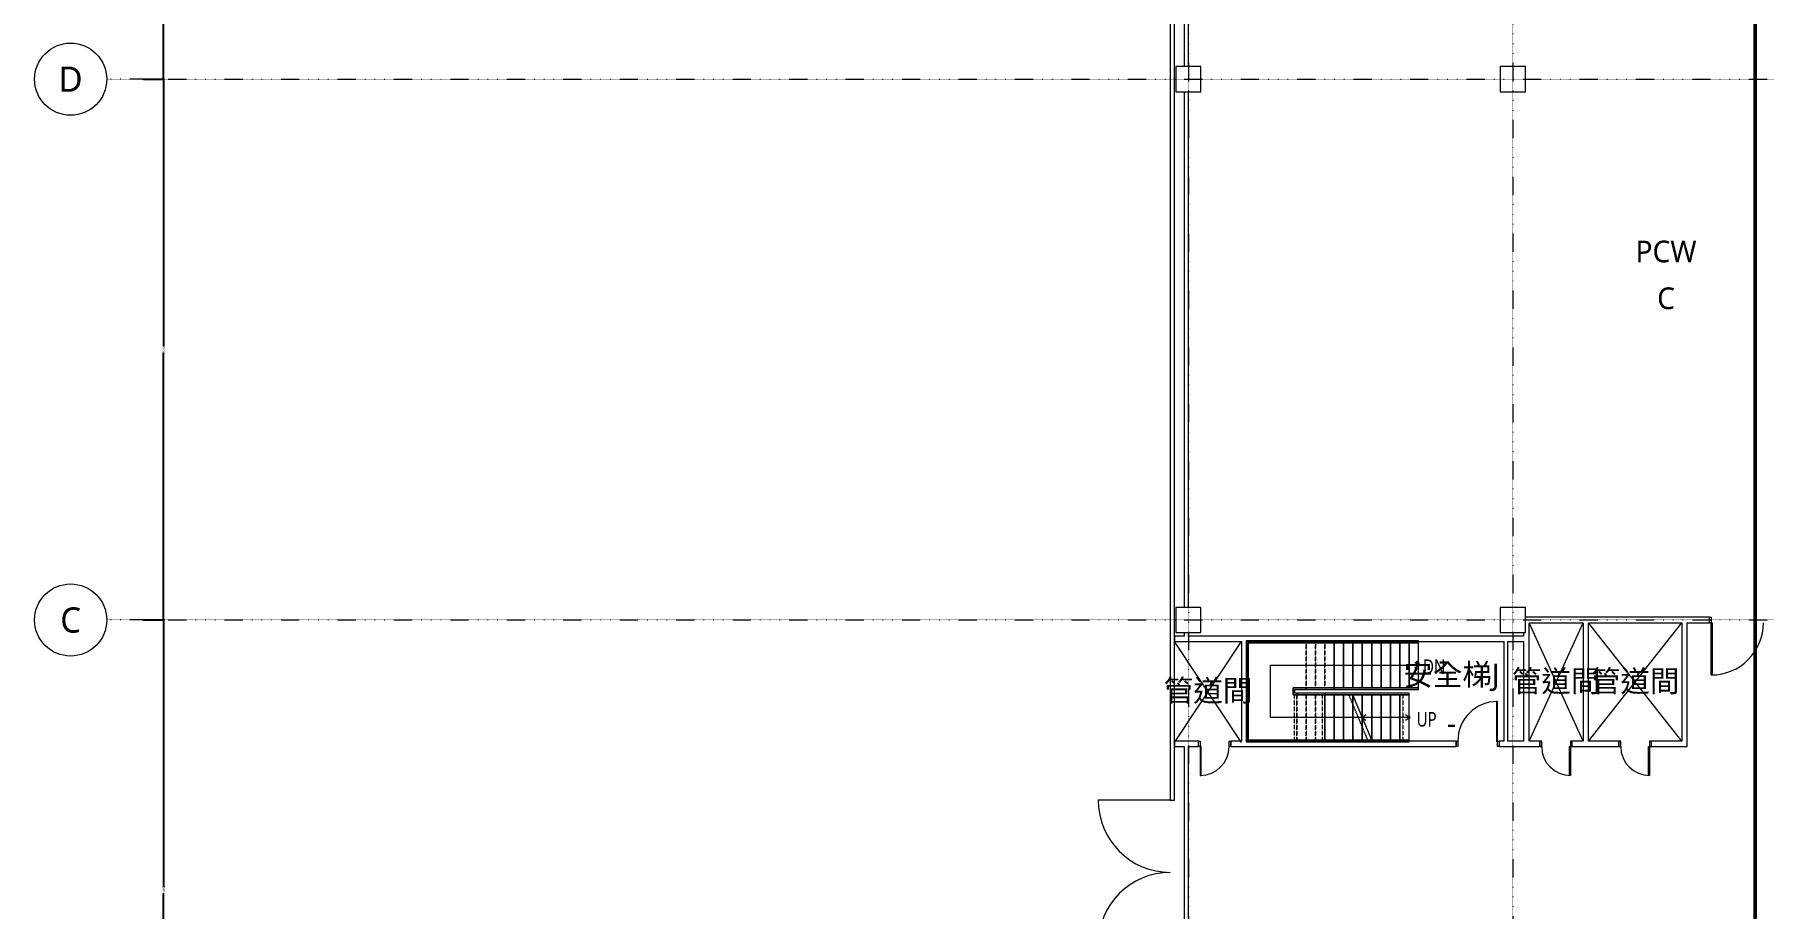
# Model space of a CAD drawing. Extents: x -122301 to 290600, y -29000 to 395522.
# Drawn here: x -32000 to 15950, y 22000 to 46238 of the extents above; entities that cross this region are included whole.
import ezdxf
from ezdxf.enums import TextEntityAlignment as Align

# ---------------------------------------------------------------- set-up
doc = ezdxf.new("R2010")
doc.units = 0
doc.header["$LTSCALE"] = 10
for name, pattern in [('H12PL2$0$JJP_三點線', [0.9, 0.3, -0.15, 0, -0.15, 0, -0.15, 0, -0.15]), ('H12PL2$0$JJP_虛線(退縮線、投影線、地下室範圍、非屬本工程、圖面分區)', [0.45, 0.3, -0.15]), ('H12PL2$0$虛線', [0.846667, 0.423333, -0.423333]), ('XFM7P20PV$0$中心', [29.999999, 12, -6, 6, -6])]:
    doc.linetypes.add(name, pattern=pattern)
for name, color, linetype in [('H12PL2$0$A-DIM', 252, 'Continuous'), ('H12PL2$0$A-OBJE-2D', 252, 'Continuous'), ('H12PL2$0$A-STRS', 252, 'Continuous'), ('H12PL2$0$A-TEXT', 252, 'Continuous'), ('H12PL2$0$A-WALL-EX', 252, 'Continuous'), ('H12PL2$0$A-WALL-IN', 252, 'Continuous'), ('H12PL2$0$A-ZONE', 252, 'Continuous'), ('H12PL2$0$Door', 252, 'Continuous'), ('H12PL2$0$S-COL', 252, 'Continuous'), ('H12PL2$0$S-GRID', 252, 'Continuous')]:
    doc.layers.add(name, color=color, linetype=linetype)
doc.styles.add('H12PL2$0$dim-txt', font='isocp.shx', dxfattribs={"width": 0.7, "bigfont": 'chineset.shx'})
doc.styles.add('H12PL2$0$Standard', font='', dxfattribs={"width": 0.8})
doc.styles.get('H12PL2$0$Standard').set_extended_font_data('Microsoft JhengHei')
doc.dimstyles.new('H12PL2$0$ARCH-dim-200MM', dxfattribs={"dimscale": 200, "dimtxt": 0.3, "dimasz": 0.1, "dimexe": 0.1, "dimexo": 0.1, "dimgap": 0.05, "dimtad": 1, "dimdec": 0, "dimlfac": 10, "dimrnd": 0.5, "dimdsep": 46, "dimtxsty": 'H12PL2$0$dim-txt', "dimblk": 'H12PL2$0$_Dot', "dimcen": 2, "dimclrd": 256, "dimclre": 256, "dimclrt": 256, "dimadec": 0, "dimazin": 0, "dimtfac": 1, "dimtix": 1, "dimtmove": 2, "dimatfit": 3, "dimldrblk": 'H12PL2$0$_OBLIQUE', "dimfxl": 1, "dimtvp": 1, "dimtolj": 1, "dimarcsym": 0})

# ---------------------------------------------------------------- blocks, each defined once
blk = doc.blocks.new('*D87')
at = {"layer": 'DEFPOINTS', "color": 0, "linetype": 'Continuous', "transparency": 16777216}
for p in [(-29000, 60000), (-29000, 45000), (-28420, 45000)]:
    blk.add_point(p, dxfattribs=at)
at = {"layer": 'H12PL2$0$A-DIM', "linetype": 'Continuous', "lineweight": -2, "transparency": 16777216}
for p, q in [((-28980, 60000), (-28400, 60000)), ((-28420, 59980), (-28420, 52588)), ((-28420, 45020), (-28420, 52412)), ((-28980, 45000), (-28400, 45000))]:
    blk.add_line(p, q, dxfattribs=at)
at = {"layer": 'H12PL2$0$A-DIM', "linetype": 'Continuous', "lineweight": 0, "transparency": 16777216, "insert": (-28420, 52500), "char_height": 60, "attachment_point": 5, "rotation": 90, "style": 'H12PL2$0$dim-txt'}
blk.add_mtext('\\A1;150000', dxfattribs=at)
blk = doc.blocks.new('H12PL2$0$_Dot')
blk = doc.blocks.new('H12PL2$0$_OBLIQUE')
at = {"color": 0, "linetype": 'ByBlock', "lineweight": -2}
blk.add_line((-0.5, -0.5), (0.5, 0.5), dxfattribs=at)
blk = doc.blocks.new('*D88')
at = {"layer": 'DEFPOINTS', "color": 0, "linetype": 'Continuous', "transparency": 16777216}
for p in [(-29000, 45000), (-29000, 30000), (-28420, 30000)]:
    blk.add_point(p, dxfattribs=at)
at = {"layer": 'H12PL2$0$A-DIM', "linetype": 'Continuous', "lineweight": -2, "transparency": 16777216}
for p, q in [((-28980, 45000), (-28400, 45000)), ((-28420, 44980), (-28420, 37588)), ((-28420, 30020), (-28420, 37412)), ((-28980, 30000), (-28400, 30000))]:
    blk.add_line(p, q, dxfattribs=at)
at = {"layer": 'H12PL2$0$A-DIM', "linetype": 'Continuous', "lineweight": 0, "transparency": 16777216, "insert": (-28420, 37500), "char_height": 60, "attachment_point": 5, "rotation": 90, "style": 'H12PL2$0$dim-txt'}
blk.add_mtext('\\A1;150000', dxfattribs=at)
blk = doc.blocks.new('*D89')
at = {"layer": 'DEFPOINTS', "color": 0, "linetype": 'Continuous', "transparency": 16777216}
for p in [(-29000, 30000), (-29000, 15000), (-28420, 15000)]:
    blk.add_point(p, dxfattribs=at)
at = {"layer": 'H12PL2$0$A-DIM', "linetype": 'Continuous', "lineweight": -2, "transparency": 16777216}
for p, q in [((-28980, 30000), (-28400, 30000)), ((-28420, 29980), (-28420, 22588)), ((-28420, 15020), (-28420, 22412)), ((-28980, 15000), (-28400, 15000))]:
    blk.add_line(p, q, dxfattribs=at)
at = {"layer": 'H12PL2$0$A-DIM', "linetype": 'Continuous', "lineweight": 0, "transparency": 16777216, "insert": (-28420, 22500), "char_height": 60, "attachment_point": 5, "rotation": 90, "style": 'H12PL2$0$dim-txt'}
blk.add_mtext('\\A1;150000', dxfattribs=at)
blk = doc.blocks.new('XFM7P20PV')
at = {"color": 3, "linetype": 'XFM7P20PV$0$中心', "ltscale": 200, "const_width": 100}
blk.add_lwpolyline([(15724.78004, 88731), (97997.39483, 88896.26703), (97997.39483, -295.23297), (15724.78004, -460.5)], close=True, dxfattribs=at)
blk = doc.blocks.new('H12PL2')
at = {"layer": 'H12PL2$0$A-OBJE-2D', "lineweight": 0}
for p, q in [((9450, 26640), (10950, 29925)), ((10950, 26640), (9450, 29925)), ((11100, 26640), (13685, 29925)), ((13685, 26640), (11100, 29925)), ((-380, 26602.5), (1475, 29400)), ((1475, 26602.5), (-380, 29400))]:
    blk.add_line(p, q, dxfattribs=at)
at = {"layer": 'H12PL2$0$A-STRS', "linetype": 'H12PL2$0$JJP_虛線(退縮線、投影線、地下室範圍、非屬本工程、圖面分區)', "lineweight": 0}
for p, q in [((3265, 29420), (1605, 29420)), ((1605, 29420), (1605, 26620)), ((1655, 26670), (1655, 29370)), ((1655, 29370), (3265, 29370)), ((3265, 29370), (1655, 29370)), ((1655, 29370), (1655, 26670)), ((3265, 29370), (3265, 29420)), ((6385, 29420), (3265, 29420)), ((3265, 29420), (3265, 29370)), ((3265, 29370), (6385, 29370)), ((3265, 29370), (3265, 28120)), ((3265, 29370), (3265, 28120)), ((3265, 29370), (3265, 28120)), ((3265, 28120), (3265, 29370)), ((3525, 29370), (3265, 29370)), ((3265, 29370), (3265, 28120)), ((3525, 29370), (3525, 28120)), ((3525, 28120), (3525, 29370)), ((3525, 29370), (3525, 28120)), ((3785, 29370), (3525, 29370)), ((3785, 29370), (3785, 28120)), ((3785, 28120), (3785, 29370)), ((3785, 29370), (3785, 28120)), ((4045, 29370), (3785, 29370)), ((4045, 29370), (4045, 28120)), ((4045, 28120), (4045, 29370)), ((4045, 29370), (4045, 28120)), ((4305, 29370), (4045, 29370)), ((4045, 29370), (4045, 28120)), ((4045, 29370), (4045, 28120)), ((4305, 29370), (4305, 28120)), ((4305, 28120), (4305, 29370)), ((4305, 29370), (4305, 28120)), ((4565, 29370), (4305, 29370)), ((4565, 29370), (4565, 28120)), ((4565, 28120), (4565, 29370)), ((4565, 29370), (4565, 28120)), ((4825, 29370), (4565, 29370)), ((4825, 29370), (4825, 28120)), ((4825, 28120), (4825, 29370)), ((4825, 29370), (4825, 28120)), ((5085, 29370), (4825, 29370)), ((5085, 29370), (5085, 28120)), ((5085, 28120), (5085, 29370)), ((5085, 29370), (5085, 28120)), ((5345, 29370), (5085, 29370)), ((5345, 29370), (5345, 28120)), ((5345, 28120), (5345, 29370)), ((5345, 29370), (5345, 28120)), ((5605, 29370), (5345, 29370)), ((5605, 29370), (5605, 28120)), ((5605, 28120), (5605, 29370)), ((5605, 29370), (5605, 28120)), ((5865, 29370), (5605, 29370)), ((5865, 29370), (5865, 28120)), ((5865, 28120), (5865, 29370)), ((5865, 29370), (5865, 28120)), ((6125, 29370), (5865, 29370)), ((6125, 29370), (6125, 28120)), ((6125, 28120), (6125, 29370)), ((6125, 29370), (6125, 28120)), ((6385, 29370), (6125, 29370)), ((6385, 29370), (6385, 29420)), ((6385, 28120), (6385, 29370)), ((3265, 28120), (2905, 28120)), ((2905, 28120), (2905, 27920)), ((2905, 27920), (2905, 28120)), ((2905, 28120), (3265, 28120)), ((2905, 27920), (3005, 27920)), ((3005, 27920), (2905, 27920)), ((2937.34, 27920), (2937.34, 26670)), ((2955, 27970), (2955, 28070)), ((2955, 28070), (3265, 28070)), ((3005, 27970), (2955, 27970)), ((4435.89, 27970), (3005, 27970)), ((3005, 27970), (3005, 27920)), ((3005, 27920), (3005, 27970)), ((3005, 27920), (4456.69, 27920)), ((3005, 26670), (3005, 27920)), ((3005, 26670), (3005, 27920)), ((3005, 26670), (3005, 27920)), ((3265, 27920), (3005, 27920)), ((3005, 27920), (3005, 26670)), ((3005, 26670), (3005, 27920)), ((3265, 28070), (3265, 28120)), ((6385, 28120), (3265, 28120)), ((3265, 28120), (3265, 28070)), ((3265, 28120), (3525, 28120)), ((3265, 28070), (6385, 28070)), ((3265, 26670), (3265, 27920)), ((3525, 27920), (3265, 27920)), ((3265, 27920), (3265, 26670)), ((3265, 26670), (3265, 27920)), ((3525, 28120), (3785, 28120)), ((3525, 26670), (3525, 27920)), ((3785, 27920), (3525, 27920)), ((3525, 27920), (3525, 26670)), ((3525, 26670), (3525, 27920)), ((3715.58, 27920), (3715.58, 26670)), ((3715.58, 27920), (3715.58, 26670)), ((3785, 28120), (4045, 28120)), ((3785, 26670), (3785, 27920)), ((4045, 27920), (3785, 27920)), ((3785, 27920), (3785, 26670)), ((3785, 26670), (3785, 27920)), ((4045, 28120), (4305, 28120)), ((4045, 26670), (4045, 27920)), ((4305, 27920), (4045, 27920)), ((4045, 27920), (4045, 26670)), ((4045, 26670), (4045, 27920)), ((4305, 28120), (4565, 28120)), ((4305, 26670), (4305, 27920)), ((4456.69, 27920), (4305, 27920)), ((4305, 27920), (4305, 26670)), ((4305, 26670), (4305, 27920)), ((4976.69, 26670), (4456.69, 27920)), ((4565, 28120), (4825, 28120)), ((4825, 28120), (5085, 28120)), ((5085, 28120), (5345, 28120)), ((5345, 28120), (5605, 28120)), ((5605, 28120), (5865, 28120)), ((5865, 28120), (6125, 28120)), ((5945.91, 27920), (5945.91, 26670)), ((5946.78, 27920), (5946.78, 26670)), ((5946.78, 27920), (5946.78, 26670)), ((6125, 28120), (6385, 28120)), ((6385, 28070), (6385, 28120)), ((4565, 26670), (4565, 27659.64)), ((4565, 27659.64), (4565, 26670)), ((4565, 26670), (4565, 27659.64)), ((4825, 26670), (4825, 27034.64)), ((4825, 27034.64), (4825, 26670)), ((4825, 26670), (4825, 27034.64)), ((1605, 26620), (3005, 26620)), ((3005, 26670), (1655, 26670)), ((1655, 26670), (3005, 26670)), ((4976.69, 26670), (3005, 26670)), ((3005, 26670), (3005, 26620)), ((3005, 26620), (3005, 26670)), ((3005, 26670), (3265, 26670)), ((3005, 26620), (4997.49, 26620)), ((3265, 26670), (3525, 26670)), ((3525, 26670), (3785, 26670)), ((3785, 26670), (4045, 26670)), ((4045, 26670), (4305, 26670)), ((4305, 26670), (4565, 26670)), ((4565, 26670), (4825, 26670)), ((4825, 26670), (4976.69, 26670))]:
    blk.add_line(p, q, dxfattribs=at)
at = {"layer": 'H12PL2$0$A-STRS', "lineweight": 0}
for p, q in [((4045, 29420), (1605, 29420)), ((1605, 29420), (1605, 26620)), ((4045, 29420), (1605, 29420)), ((1605, 29420), (1605, 26620)), ((1655, 26670), (1655, 29370)), ((1655, 29370), (4045, 29370)), ((4045, 29370), (1655, 29370)), ((1655, 29370), (1655, 26670)), ((4045, 29370), (1655, 29370)), ((1655, 29370), (1655, 26670)), ((1655, 26670), (1655, 29370)), ((1655, 29370), (4045, 29370)), ((4045, 29370), (1655, 29370)), ((1655, 29370), (1655, 26670)), ((4045, 29370), (1655, 29370)), ((1655, 29370), (1655, 26670)), ((4045, 29370), (4045, 29420)), ((6385, 29420), (4045, 29420)), ((4045, 29420), (4045, 29370)), ((4045, 29370), (4045, 29420)), ((6385, 29420), (4045, 29420)), ((4045, 29420), (4045, 29370)), ((4045, 29370), (6385, 29370)), ((6385, 29370), (4045, 29370)), ((4045, 29370), (4045, 28120)), ((4045, 29370), (4045, 28120)), ((4045, 28120), (4045, 29370)), ((4305, 29370), (4045, 29370)), ((4045, 29370), (4045, 28120)), ((4045, 29370), (6385, 29370)), ((6385, 29370), (4045, 29370)), ((4045, 29370), (4045, 28120)), ((4045, 29370), (4045, 28120)), ((4045, 28120), (4045, 29370)), ((4305, 29370), (4045, 29370)), ((4045, 29370), (4045, 28120)), ((4305, 29370), (4305, 28120)), ((4305, 28120), (4305, 29370)), ((4305, 29370), (4305, 28120)), ((4565, 29370), (4305, 29370)), ((4305, 29370), (4305, 28120)), ((4305, 28120), (4305, 29370)), ((4305, 29370), (4305, 28120)), ((4565, 29370), (4305, 29370)), ((4565, 29370), (4565, 28120)), ((4565, 28120), (4565, 29370)), ((4565, 29370), (4565, 28120)), ((4825, 29370), (4565, 29370)), ((4565, 29370), (4565, 28120)), ((4565, 28120), (4565, 29370)), ((4565, 29370), (4565, 28120)), ((4825, 29370), (4565, 29370)), ((4825, 29370), (4825, 28120)), ((4825, 28120), (4825, 29370)), ((4825, 29370), (4825, 28120)), ((5085, 29370), (4825, 29370)), ((4825, 29370), (4825, 28120)), ((4825, 28120), (4825, 29370)), ((4825, 29370), (4825, 28120)), ((5085, 29370), (4825, 29370)), ((5085, 29370), (5085, 28120)), ((5085, 28120), (5085, 29370)), ((5085, 29370), (5085, 28120)), ((5345, 29370), (5085, 29370)), ((5085, 29370), (5085, 28120)), ((5085, 28120), (5085, 29370)), ((5085, 29370), (5085, 28120)), ((5345, 29370), (5085, 29370)), ((5345, 29370), (5345, 28120)), ((5345, 28120), (5345, 29370)), ((5345, 29370), (5345, 28120)), ((5605, 29370), (5345, 29370)), ((5345, 29370), (5345, 28120)), ((5345, 28120), (5345, 29370)), ((5345, 29370), (5345, 28120)), ((5605, 29370), (5345, 29370)), ((5605, 29370), (5605, 28120)), ((5605, 28120), (5605, 29370)), ((5605, 29370), (5605, 28120)), ((5865, 29370), (5605, 29370)), ((5605, 29370), (5605, 28120)), ((5605, 28120), (5605, 29370)), ((5605, 29370), (5605, 28120)), ((5865, 29370), (5605, 29370)), ((5865, 29370), (5865, 28120)), ((5865, 28120), (5865, 29370)), ((5865, 29370), (5865, 28120)), ((6125, 29370), (5865, 29370)), ((5865, 29370), (5865, 28120)), ((5865, 28120), (5865, 29370)), ((5865, 29370), (5865, 28120)), ((6125, 29370), (5865, 29370)), ((6125, 29370), (6125, 28120)), ((6125, 28120), (6125, 29370)), ((6125, 29370), (6125, 28120)), ((6385, 29370), (6125, 29370)), ((6125, 29370), (6125, 28120)), ((6125, 28120), (6125, 29370)), ((6125, 29370), (6125, 28120)), ((6385, 29370), (6125, 29370)), ((6385, 29370), (6385, 29420)), ((6385, 29370), (6385, 29420)), ((6385, 28120), (6385, 29370)), ((6385, 28120), (6385, 29370)), ((6385, 28120), (6385, 29370)), ((6385, 28120), (6385, 29370)), ((6385, 28745), (6285, 28820)), ((2280, 27295), (2280, 28745)), ((2280, 28745), (4045, 28745)), ((2280, 27295), (2280, 28745)), ((2280, 28745), (4045, 28745)), ((4045, 28745), (6125, 28745)), ((4045, 28745), (6125, 28745)), ((6125, 28745), (6385, 28745)), ((6125, 28745), (6385, 28745)), ((6285, 28670), (6385, 28745)), ((4045, 28120), (2905, 28120)), ((2905, 28120), (2905, 27920)), ((2905, 27920), (2905, 28120)), ((2905, 28120), (4045, 28120)), ((2905, 27920), (2905, 28120)), ((2905, 28120), (4045, 28120)), ((4045, 28120), (2905, 28120)), ((2905, 28120), (2905, 27920)), ((2905, 27920), (2905, 28120)), ((2905, 28120), (4045, 28120)), ((2905, 27920), (2905, 28120)), ((2905, 28120), (4045, 28120)), ((2905, 27920), (3785, 27920)), ((3715.58, 27920), (2905, 27920)), ((3785, 27920), (2905, 27920)), ((2905, 27920), (3785, 27920)), ((3715.58, 27920), (2905, 27920)), ((3785, 27920), (2905, 27920)), ((2955, 27970), (2955, 28070)), ((2955, 28070), (4045, 28070)), ((2955, 27970), (2955, 28070)), ((2955, 28070), (4045, 28070)), ((3785, 27970), (2955, 27970)), ((3785, 27970), (2955, 27970)), ((3785, 27920), (3715.58, 27920)), ((3785, 27920), (3715.58, 27920)), ((6125, 27970), (3785, 27970)), ((3785, 27970), (3785, 27920)), ((3785, 27920), (3785, 27970)), ((6125, 27970), (3785, 27970)), ((3785, 27970), (3785, 27920)), ((3785, 27920), (3785, 27970)), ((3785, 27920), (6125, 27920)), ((6125, 27920), (3785, 27920)), ((3785, 26670), (3785, 27920)), ((3785, 26670), (3785, 27920)), ((3785, 26670), (3785, 27920)), ((4045, 27920), (3785, 27920)), ((3785, 27920), (3785, 26670)), ((3785, 26670), (3785, 27920)), ((3785, 27920), (6125, 27920)), ((6125, 27920), (3785, 27920)), ((3785, 26670), (3785, 27920)), ((3785, 26670), (3785, 27920)), ((3785, 26670), (3785, 27920)), ((4045, 27920), (3785, 27920)), ((3785, 27920), (3785, 26670)), ((3785, 26670), (3785, 27920)), ((4045, 28070), (4045, 28120)), ((6385, 28120), (4045, 28120)), ((4045, 28120), (4045, 28070)), ((4045, 28120), (6385, 28120)), ((4045, 28120), (4305, 28120)), ((4045, 28070), (4045, 28120)), ((6385, 28120), (4045, 28120)), ((4045, 28120), (4045, 28070)), ((4045, 28120), (6385, 28120)), ((4045, 28120), (4305, 28120)), ((4045, 28070), (6385, 28070)), ((4045, 28070), (6385, 28070)), ((4045, 26670), (4045, 27920)), ((4305, 27920), (4045, 27920)), ((4045, 27920), (4045, 26670)), ((4045, 26670), (4045, 27920)), ((4045, 26670), (4045, 27920)), ((4305, 27920), (4045, 27920)), ((4045, 27920), (4045, 26670)), ((4045, 26670), (4045, 27920)), ((4305, 28120), (4565, 28120)), ((4305, 28120), (4565, 28120)), ((4305, 26670), (4305, 27920)), ((4565, 27920), (4305, 27920)), ((4305, 27920), (4305, 26670)), ((4305, 26670), (4305, 27920)), ((4305, 26670), (4305, 27920)), ((4565, 27920), (4305, 27920)), ((4305, 27920), (4305, 26670)), ((4305, 26670), (4305, 27920)), ((6125, 27970), (4544.2, 27970)), ((4565, 28120), (4825, 28120)), ((4565, 28120), (4825, 28120)), ((4565, 27920), (6125, 27920)), ((6125, 27920), (4565, 27920)), ((4825, 27920), (4565, 27920)), ((5085, 26670), (4565, 27920)), ((4565, 26670), (4565, 27920)), ((4825, 27920), (4565, 27920)), ((4565, 27920), (4565, 26670)), ((4565, 26670), (4565, 27920)), ((4565, 26670), (4565, 27920)), ((4825, 27920), (4565, 27920)), ((4565, 27920), (4565, 26670)), ((4565, 26670), (4565, 27920)), ((4825, 28120), (5085, 28120)), ((4825, 28120), (5085, 28120)), ((4825, 27295), (4825, 27920)), ((5085, 27920), (4825, 27920)), ((4825, 27920), (4825, 27295)), ((4825, 27295), (4825, 27920)), ((4825, 26670), (4825, 27920)), ((5085, 27920), (4825, 27920)), ((4825, 27920), (4825, 26670)), ((4825, 26670), (4825, 27920)), ((4825, 26670), (4825, 27920)), ((5085, 27920), (4825, 27920)), ((4825, 27920), (4825, 26670)), ((4825, 26670), (4825, 27920)), ((5085, 28120), (5345, 28120)), ((5085, 28120), (5345, 28120)), ((5085, 26670), (5085, 27920)), ((5345, 27920), (5085, 27920)), ((5085, 27920), (5085, 26670)), ((5085, 26670), (5085, 27920)), ((5085, 26670), (5085, 27920)), ((5345, 27920), (5085, 27920)), ((5085, 27920), (5085, 26670)), ((5085, 26670), (5085, 27920)), ((5085, 26670), (5085, 27920)), ((5345, 27920), (5085, 27920)), ((5085, 27920), (5085, 26670)), ((5085, 26670), (5085, 27920)), ((5345, 28120), (5605, 28120)), ((5345, 28120), (5605, 28120)), ((5345, 26670), (5345, 27920)), ((5605, 27920), (5345, 27920)), ((5345, 27920), (5345, 26670)), ((5345, 26670), (5345, 27920)), ((5345, 26670), (5345, 27920)), ((5605, 27920), (5345, 27920)), ((5345, 27920), (5345, 26670)), ((5345, 26670), (5345, 27920)), ((5345, 26670), (5345, 27920)), ((5605, 27920), (5345, 27920)), ((5345, 27920), (5345, 26670)), ((5345, 26670), (5345, 27920)), ((5605, 28120), (5865, 28120)), ((5605, 28120), (5865, 28120)), ((5605, 26670), (5605, 27920)), ((5865, 27920), (5605, 27920)), ((5605, 27920), (5605, 26670)), ((5605, 26670), (5605, 27920)), ((5605, 26670), (5605, 27920)), ((5865, 27920), (5605, 27920)), ((5605, 27920), (5605, 26670)), ((5605, 26670), (5605, 27920)), ((5605, 26670), (5605, 27920)), ((5865, 27920), (5605, 27920)), ((5605, 27920), (5605, 26670)), ((5605, 26670), (5605, 27920)), ((5865, 28120), (6125, 28120)), ((5865, 28120), (6125, 28120)), ((5865, 26670), (5865, 27920)), ((6125, 27920), (5865, 27920)), ((5865, 27920), (5865, 26670)), ((5865, 26670), (5865, 27920)), ((5865, 26670), (5865, 27920)), ((6125, 27920), (5865, 27920)), ((5865, 27920), (5865, 26670)), ((5865, 26670), (5865, 27920)), ((5865, 26670), (5865, 27920)), ((6125, 27920), (5865, 27920)), ((5865, 27920), (5865, 26670)), ((5865, 26670), (5865, 27920)), ((6125, 28120), (6385, 28120)), ((6125, 28120), (6385, 28120)), ((6125, 27920), (6125, 27970)), ((6125, 27920), (6125, 27970)), ((6125, 27920), (6125, 27970)), ((6125, 26670), (6125, 27920)), ((6125, 26670), (6125, 27920)), ((6125, 26670), (6125, 27920)), ((6125, 26670), (6125, 27920)), ((6125, 26670), (6125, 27920)), ((6125, 26670), (6125, 27920)), ((6385, 28070), (6385, 28120)), ((6385, 28070), (6385, 28120)), ((4925, 27370), (4825, 27295)), ((6125, 27295), (6025, 27370)), ((3785, 27295), (2280, 27295)), ((3785, 27295), (2280, 27295)), ((5865, 27295), (3785, 27295)), ((5865, 27295), (3785, 27295)), ((5865, 27295), (4825, 27295)), ((4825, 27295), (4925, 27220)), ((6125, 27295), (5865, 27295)), ((6125, 27295), (5865, 27295)), ((6125, 27295), (5865, 27295)), ((6025, 27220), (6125, 27295)), ((1605, 26620), (3785, 26620)), ((1605, 26620), (3785, 26620)), ((3785, 26670), (1655, 26670)), ((1655, 26670), (3715.58, 26670)), ((1655, 26670), (3785, 26670)), ((3785, 26670), (1655, 26670)), ((1655, 26670), (3715.58, 26670)), ((1655, 26670), (3785, 26670)), ((3715.58, 26670), (3785, 26670)), ((3715.58, 26670), (3785, 26670)), ((6125, 26670), (3785, 26670)), ((3785, 26670), (3785, 26620)), ((3785, 26620), (3785, 26670)), ((3785, 26670), (6125, 26670)), ((3785, 26670), (4045, 26670)), ((6125, 26670), (3785, 26670)), ((3785, 26670), (3785, 26620)), ((3785, 26620), (3785, 26670)), ((3785, 26670), (6125, 26670)), ((3785, 26670), (4045, 26670)), ((3785, 26620), (6125, 26620)), ((3785, 26620), (6125, 26620)), ((4045, 26670), (4305, 26670)), ((4045, 26670), (4305, 26670)), ((4305, 26670), (4565, 26670)), ((4305, 26670), (4565, 26670)), ((4565, 26670), (4825, 26670)), ((4565, 26670), (4825, 26670)), ((4825, 26670), (5085, 26670)), ((4825, 26670), (5085, 26670)), ((6125, 26670), (5085, 26670)), ((5085, 26670), (6125, 26670)), ((5085, 26670), (5345, 26670)), ((5085, 26670), (5345, 26670)), ((5085, 26670), (5345, 26670)), ((5105.8, 26620), (6125, 26620)), ((5345, 26670), (5605, 26670)), ((5345, 26670), (5605, 26670)), ((5345, 26670), (5605, 26670)), ((5605, 26670), (5865, 26670)), ((5605, 26670), (5865, 26670)), ((5605, 26670), (5865, 26670)), ((5865, 26670), (6125, 26670)), ((5865, 26670), (6125, 26670)), ((5865, 26670), (6125, 26670)), ((6125, 26620), (6125, 26670)), ((6125, 26620), (6125, 26670)), ((6125, 26620), (6125, 26670))]:
    blk.add_line(p, q, dxfattribs=at)
at = {"layer": 'H12PL2$0$A-STRS', "linetype": 'H12PL2$0$虛線', "lineweight": 0}
for p, q in [((3265, 29370), (1655, 29370)), ((1655, 29370), (1655, 26670)), ((6385, 29370), (3265, 29370)), ((6385, 28120), (6385, 29370)), ((2905, 27920), (2905, 28120)), ((2905, 28120), (3265, 28120)), ((2937.34, 27920), (2905, 27920)), ((3005, 27920), (2937.34, 27920)), ((4456.69, 27920), (3005, 27920)), ((3265, 28120), (6385, 28120)), ((1655, 26670), (2937.34, 26670)), ((2937.34, 26670), (3005, 26670)), ((3005, 26670), (4976.69, 26670))]:
    blk.add_line(p, q, dxfattribs=at)
at = {"layer": 'H12PL2$0$A-STRS', "lineweight": 0, "flags": 128}
for points in [[(6385, 28770, 1), (6385, 28720, 1)], [(6125, 27320, 1), (6125, 27270, 1)], [(6125, 27320, 1), (6125, 27270, 1)]]:
    blk.add_lwpolyline(points, format="xyb", close=True, dxfattribs=at)
at = {"layer": 'H12PL2$0$A-WALL-EX', "lineweight": 0}
for p, q in [((-500, 25000), (-385, 25000)), ((-385, 25000), (-380, 25000))]:
    blk.add_line(p, q, dxfattribs=at)
at = {"layer": 'H12PL2$0$A-WALL-EX', "lineweight": 0, "flags": 128}
for points in [[(-500, 83000), (-500, 25000)], [(-380, 25000), (-380, 82880)]]:
    blk.add_lwpolyline(points, dxfattribs=at)
at = {"layer": 'H12PL2$0$A-WALL-IN', "lineweight": 0}
for p, q in [((14450, 29925), (14450, 30075)), ((280, 26490), (280, 26640)), ((1180, 26490), (1180, 26640)), ((7425, 26640), (7425, 26490)), ((8625, 26640), (8625, 26490)), ((9750, 26490), (9750, 26640)), ((10650, 26490), (10650, 26640)), ((11942.5, 26490), (11942.5, 26640)), ((12842.5, 26490), (12842.5, 26640))]:
    blk.add_line(p, q, dxfattribs=at)
at = {"layer": 'H12PL2$0$A-WALL-IN', "lineweight": 0, "flags": 128}
for points in [[(-112.5, 59650), (-112.5, 45350)], [(0, 45350), (0, 47925)], [(-112.5, 44650), (-112.5, 30350)], [(0, 30350), (0, 44650)], [(14450, 30075), (9350, 30075)], [(9450, 29550), (9450, 29925)], [(9450, 29925), (10950, 29925)], [(10950, 29925), (10950, 26640)], [(11100, 26640), (11100, 29925)], [(11100, 29925), (13685, 29925)], [(13685, 29925), (13685, 26640)], [(13835, 26640), (13835, 29925)], [(13835, 29925), (14450, 29925)], [(-112.5, 29550), (-380, 29550)], [(-380, 29550), (-380, 29400)], [(-380, 29400), (1475, 29400)], [(-112.5, 29650), (-112.5, 29550)], [(0, 29550), (0, 29650)], [(9300, 29550), (0, 29550)], [(1475, 29400), (1475, 26640)], [(1625, 26640), (1625, 29400)], [(1625, 29400), (8750, 29400)], [(8750, 29400), (8750, 26640)], [(8862.5, 26640), (8862.5, 29400)], [(8862.5, 29400), (9300, 29400)], [(9300, 29650), (9300, 29550)], [(9300, 29400), (9300, 26640)], [(9450, 29400), (9450, 29550)], [(9450, 26640), (9450, 29400)], [(280, 26640), (-380, 26640)], [(-380, 26640), (-380, 26490)], [(-380, 26490), (-112.5, 26490)], [(-112.5, 26490), (-112.5, 15350)], [(0, 26490), (280, 26490)], [(0, 15350), (0, 26490)], [(1475, 26640), (1180, 26640)], [(1180, 26490), (7425, 26490)], [(7425, 26640), (1625, 26640)], [(8750, 26640), (8625, 26640)], [(8625, 26490), (9750, 26490)], [(9300, 26640), (8862.5, 26640)], [(9750, 26640), (9450, 26640)], [(10950, 26640), (10650, 26640)], [(10650, 26490), (11942.5, 26490)], [(11942.5, 26640), (11100, 26640)], [(13685, 26640), (12842.5, 26640)], [(12842.5, 26490), (13835, 26490)], [(13835, 26490), (13835, 26640)]]:
    blk.add_lwpolyline(points, dxfattribs=at)
at = {"layer": 'H12PL2$0$Door', "lineweight": 0}
for p, q in [((14450, 29925), (14450, 30075)), ((14450, 30075), (14500, 30075)), ((14500, 29925), (14450, 29925)), ((14500, 30075), (14500, 29925)), ((14500, 28475), (14500, 29925)), ((14500, 29925), (14530, 29925)), ((14530, 29925), (14530, 28475)), ((14530, 28475), (14500, 28475)), ((8575, 27740), (8545, 27740)), ((8545, 27740), (8545, 26640)), ((8575, 26640), (8575, 27740)), ((280, 26490), (280, 26640)), ((280, 26640), (330, 26640)), ((330, 26490), (280, 26490)), ((330, 26640), (330, 26490)), ((330, 26490), (330, 25690)), ((360, 26490), (330, 26490)), ((360, 25690), (360, 26490)), ((1130, 26490), (1130, 26640)), ((1130, 26640), (1180, 26640)), ((1180, 26490), (1130, 26490)), ((1180, 26640), (1180, 26490)), ((7425, 26640), (7475, 26640)), ((7425, 26490), (7425, 26640)), ((7475, 26490), (7425, 26490)), ((7475, 26640), (7475, 26490)), ((8545, 26640), (8575, 26640)), ((8575, 26640), (8625, 26640)), ((8575, 26490), (8575, 26640)), ((8625, 26490), (8575, 26490)), ((8625, 26640), (8625, 26490)), ((9800, 26640), (9750, 26640)), ((9750, 26640), (9750, 26490)), ((9750, 26490), (9800, 26490)), ((9800, 26490), (9800, 26640)), ((10570, 25690), (10570, 26490)), ((10570, 26490), (10600, 26490)), ((10650, 26640), (10600, 26640)), ((10600, 26640), (10600, 26490)), ((10600, 26490), (10600, 25690)), ((10600, 26490), (10650, 26490)), ((10650, 26490), (10650, 26640)), ((11992.5, 26640), (11942.5, 26640)), ((11942.5, 26640), (11942.5, 26490)), ((11942.5, 26490), (11992.5, 26490)), ((11992.5, 26490), (11992.5, 26640)), ((12762.5, 25690), (12762.5, 26490)), ((12762.5, 26490), (12792.5, 26490)), ((12842.5, 26640), (12792.5, 26640)), ((12792.5, 26640), (12792.5, 26490)), ((12792.5, 26490), (12792.5, 25690)), ((12792.5, 26490), (12842.5, 26490)), ((12842.5, 26490), (12842.5, 26640)), ((330, 25690), (360, 25690)), ((10600, 25690), (10570, 25690)), ((12792.5, 25690), (12762.5, 25690)), ((-500, 25000), (-2500, 25000)), ((-500, 25000), (-385, 25000)), ((-500, 25000), (-385, 25000)), ((-385, 25000), (-380, 25000))]:
    blk.add_line(p, q, dxfattribs=at)
for centre, radius, start, end in [((14500, 29925), 1450, 270, 0), ((8575, 26640), 1100, 90, 180), ((330, 26490), 800, 270, 0), ((10600, 26490), 800, 180, 270), ((12792.5, 26490), 800, 180, 270), ((-500, 25000), 2000, 180, 270), ((-500, 21000), 2000, 90, 180)]:
    blk.add_arc(centre, radius, start, end, dxfattribs=at)
at = {"layer": 'H12PL2$0$S-COL', "lineweight": 0, "flags": 128}
for points in [[(-350, 44650), (350, 44650), (350, 45350), (-350, 45350)], [(8650, 44650), (9350, 44650), (9350, 45350), (8650, 45350)], [(-350, 29650), (350, 29650), (350, 30350), (-350, 30350)], [(8650, 29650), (9350, 29650), (9350, 30350), (8650, 30350)]]:
    blk.add_lwpolyline(points, close=True, dxfattribs=at)
at = {"layer": 'H12PL2$0$S-GRID', "linetype": 'H12PL2$0$JJP_三點線', "lineweight": 0}
for p, q in [((0, 128250), (0, -28000)), ((9000, 128250), (9000, -28000)), ((-29000, 45000), (-30000, 45000)), ((-29000, 45000), (289600, 45000)), ((-29000, 30000), (-30000, 30000)), ((-29000, 30000), (289600, 30000))]:
    blk.add_line(p, q, dxfattribs=at)
at = {"layer": 'H12PL2$0$S-GRID', "lineweight": 0}
for centre in [(-31000, 45000), (-31000, 30000)]:
    blk.add_circle(centre, 1000, dxfattribs=at)
at = {"layer": 'H12PL2$0$S-GRID', "linetype": 'H12PL2$0$JJP_三點線', "lineweight": 0}
for p in [(-29000, 45000), (-29000, 45000), (-29000, 30000), (-29000, 30000)]:
    blk.add_point(p, dxfattribs=at)
at = {"layer": 'H12PL2$0$A-TEXT', "linetype": 'Continuous', "lineweight": 0, "char_height": 400, "attachment_point": 4, "style": 'H12PL2$0$Standard'}
for s, insert in [('\\A1;DN', (6508.79, 28705.35)), ('\\A1;UP', (6331.22, 27242.93))]:
    blk.add_mtext(s, dxfattribs=dict(at, insert=insert))
at = {"layer": 'H12PL2$0$A-ZONE', "style": 'H12PL2$0$Standard'}
for s, p in [('PCW', (13248.15, 40522)), ('C', (13248.15, 39224.71)), ('安全梯J', (7297.91, 28785.24)), ('管道間', (547.5, 28342.55)), ('管道間', (10200, 28605.05)), ('管道間', (12392.5, 28605.05)), ('-', (7297.91, 27443.35))]:
    blk.add_text(s, height=600, dxfattribs=at).set_placement(p, align=Align.TOP_CENTER)
at = {"layer": 'H12PL2$0$S-GRID', "style": 'H12PL2$0$Standard'}
for s, p in [('D', (-31000, 45350)), ('C', (-31000, 30350))]:
    blk.add_text(s, height=700, dxfattribs=at).set_placement(p, align=Align.TOP_CENTER)
at = {"layer": 'H12PL2$0$A-DIM', "linetype": 'Continuous', "lineweight": 0}
for base, p1, p2, picture, middle in [((-28420, 45000), (-29000, 60000), (-29000, 45000), '*D87', (-28420, 52500)), ((-28420, 30000), (-29000, 45000), (-29000, 30000), '*D88', (-28420, 37500)), ((-28420, 15000), (-29000, 30000), (-29000, 15000), '*D89', (-28420, 22500))]:
    dim = blk.add_linear_dim(base=base, p1=p1, p2=p2, angle=270, dimstyle='H12PL2$0$ARCH-dim-200MM', dxfattribs=at)
    dim.commit()
    dim.dimension.update_dxf_attribs({"geometry": picture, "text_midpoint": middle, "dimtype": 128, "text_rotation": 90})

msp = doc.modelspace()

# ---------------------------------------------------------------- block references
for name in ['XFM7P20PV', 'H12PL2']:
    msp.add_blockref(name, (0, 0))

doc.saveas('drawing.dxf')
